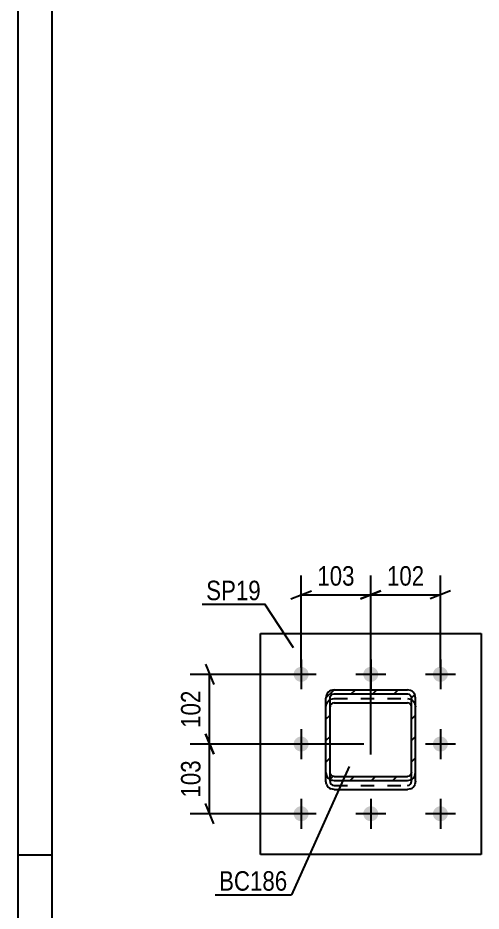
# Model space of a CAD drawing. Header units: millimetres. Extents: x 0 to 841, y 0 to 594.
# Drawn here: x 0 to 68.2, y 140.8 to 272.1 of the extents above; entities that cross this region are included whole.
import ezdxf

# ---------------------------------------------------------------- set-up
doc = ezdxf.new("R2010")
doc.units = ezdxf.units.MM
doc.linetypes.add('DXK_LINE_DOT2', pattern=[3.9198, 1.9599, -1.9599])
doc.linetypes.add('DXK_LINE_DOT3', pattern=[5.9187, 2.979, -0.9799, 0.9799, -0.9799])
doc.styles.add('Arial Narrow', font='ARIALN.TTF', dxfattribs={"height": 0.2})

# ---------------------------------------------------------------- blocks, each defined once
blk = doc.blocks.new('Unknown-318887585-1133 - 12244')
at = {"color": 5, "linetype": 'Continuous'}
for p, q in [((0, 594), (0, 0)), ((5, 589), (5, 5)), ((5, 149), (0, 149))]:
    blk.add_line(p, q, dxfattribs=at)
blk = doc.blocks.new('Part-318887585-11173 - 11157')
at = {"linetype": 'Continuous'}
h = blk.add_hatch(dxfattribs=at)
h.set_pattern_fill('', scale=0.7, style=0, pattern_type=0)
h.set_pattern_definition([(45, (46.5455, 173.3244), (-1.57154, 1.57154), [])])
h.paths.add_polyline_path([(57.35, 173.32), (46.55, 173.32), (46.09, 173.23), (45.7, 172.97), (45.44, 172.57), (45.35, 172.11), (45.35, 161.18), (45.44, 160.71), (45.7, 160.32), (46.09, 160.06), (46.55, 159.96), (57.35, 159.96), (57.8, 160.06), (58.19, 160.32), (58.45, 160.71), (58.55, 161.18), (58.55, 172.11), (58.45, 172.57), (58.19, 172.97), (57.8, 173.23)])
h.paths.add_polyline_path([(57.9, 172.34), (57.95, 172.11), (57.95, 161.18), (57.9, 160.94), (57.77, 160.75), (57.58, 160.62), (57.35, 160.57), (46.55, 160.57), (46.32, 160.62), (46.12, 160.75), (45.99, 160.94), (45.95, 161.18), (45.95, 172.11), (45.99, 172.34), (46.12, 172.54), (46.32, 172.67), (46.55, 172.72), (57.35, 172.72), (57.58, 172.67), (57.77, 172.54)])
at = {"color": 2, "linetype": 'Continuous'}
for p, q in [((45.44, 172.57), (45.35, 172.11)), ((45.35, 161.18), (45.35, 172.11)), ((45.95, 172.11), (45.99, 172.34)), ((45.95, 161.18), (45.95, 172.11)), ((45.99, 172.34), (46.12, 172.54)), ((46.55, 173.32), (46.09, 173.23)), ((46.12, 172.54), (46.32, 172.67)), ((46.32, 172.67), (46.55, 172.72)), ((46.55, 173.32), (57.35, 173.32)), ((46.55, 172.72), (57.35, 172.72)), ((57.8, 173.23), (57.35, 173.32)), ((57.35, 172.72), (57.58, 172.67)), ((57.58, 172.67), (57.77, 172.54)), ((57.77, 172.54), (57.9, 172.34)), ((57.9, 172.34), (57.95, 172.11)), ((57.95, 161.18), (57.95, 172.11)), ((58.55, 172.11), (58.45, 172.57)), ((58.55, 161.18), (58.55, 172.11)), ((45.99, 171.04), (45.95, 170.8)), ((46.12, 171.23), (45.99, 171.04)), ((46.32, 171.36), (46.12, 171.23)), ((46.55, 171.41), (46.32, 171.36)), ((46.55, 171.41), (57.35, 171.41)), ((57.58, 171.36), (57.35, 171.41)), ((57.77, 171.23), (57.58, 171.36)), ((57.9, 171.04), (57.77, 171.23)), ((57.95, 170.8), (57.9, 171.04)), ((45.35, 159.87), (45.35, 161.18)), ((45.35, 161.18), (45.44, 160.71)), ((45.99, 160.94), (45.95, 161.18)), ((46.12, 160.75), (45.99, 160.94)), ((46.32, 160.62), (46.12, 160.75)), ((46.55, 160.57), (46.32, 160.62)), ((46.55, 160.57), (57.35, 160.57)), ((57.58, 160.62), (57.35, 160.57)), ((57.77, 160.75), (57.58, 160.62)), ((57.9, 160.94), (57.77, 160.75)), ((57.95, 161.18), (57.9, 160.94)), ((58.45, 160.71), (58.55, 161.18)), ((58.55, 159.87), (58.55, 161.18)), ((45.44, 159.41), (45.35, 159.87)), ((46.09, 160.06), (46.55, 159.96)), ((46.55, 159.96), (57.35, 159.96)), ((57.35, 159.96), (57.8, 160.06)), ((58.55, 159.87), (58.45, 159.41)), ((46.55, 158.66), (46.09, 158.75)), ((46.55, 158.66), (57.35, 158.66)), ((57.8, 158.75), (57.35, 158.66))]:
    blk.add_line(p, q, dxfattribs=at)
at = {"color": 7, "linetype": 'DXK_LINE_DOT2'}
for p, q in [((45.35, 161.18), (45.35, 172.11)), ((45.95, 159.87), (45.95, 172.11)), ((57.95, 159.87), (57.95, 172.11)), ((58.55, 161.18), (58.55, 172.11)), ((45.35, 170.8), (45.44, 171.27)), ((46.09, 171.93), (46.55, 172.02)), ((46.55, 172.02), (57.35, 172.02)), ((57.35, 172.02), (57.8, 171.93)), ((58.45, 171.27), (58.55, 170.8)), ((45.95, 159.87), (45.99, 159.64)), ((45.99, 159.64), (46.12, 159.44)), ((46.12, 159.44), (46.32, 159.31)), ((46.32, 159.31), (46.55, 159.26)), ((46.55, 159.26), (57.35, 159.26)), ((57.35, 159.26), (57.58, 159.31)), ((57.58, 159.31), (57.77, 159.44)), ((57.77, 159.44), (57.9, 159.64)), ((57.9, 159.64), (57.95, 159.87))]:
    blk.add_line(p, q, dxfattribs=at)
at = {"color": 7, "linetype": 'DXK_LINE_DOT3'}
blk.add_line((51.95, 163.79), (51.95, 166.64), dxfattribs=at)
at = {"color": 2, "linetype": 'Continuous'}
for centre, start, end in [((46.56, 172.12), 112.8504, 157.8474), ((57.34, 172.12), 22.1526, 67.1496), ((46.56, 161.17), 202.1526, 247.1496), ((57.34, 161.17), 292.8504, 337.8474), ((46.56, 159.86), 202.1526, 247.1496), ((57.34, 159.86), 292.8504, 337.8474)]:
    blk.add_arc(centre, 1.21, start, end, dxfattribs=at)
at = {"color": 7, "linetype": 'DXK_LINE_DOT2'}
for centre, start, end in [((46.56, 170.81), 112.8504, 157.8474), ((57.34, 170.81), 22.1526, 67.1496)]:
    blk.add_arc(centre, 1.21, start, end, dxfattribs=at)
blk = doc.blocks.new('Part-318887585-11177 - 11157')
at = {"color": 2, "linetype": 'Continuous'}
for p, q in [((35.7, 149.09), (35.7, 181.59)), ((35.7, 181.59), (68.2, 181.59)), ((68.2, 181.59), (68.2, 149.09)), ((68.2, 149.09), (35.7, 149.09))]:
    blk.add_line(p, q, dxfattribs=at)
blk = doc.blocks.new('Bolt-318887585-11283 - 11157')
at = {"linetype": 'Continuous'}
for points in [[(41.7, 174.49, -1), (41.7, 176.69, -1)], [(51.95, 174.49, -1), (51.95, 176.69, -1)], [(62.2, 174.49, -1), (62.2, 176.69, -1)], [(41.7, 164.24, -1), (41.7, 166.44, -1)], [(62.2, 164.24, -1), (62.2, 166.44, -1)], [(41.7, 153.99, -1), (41.7, 156.19, -1)], [(51.95, 153.99, -1), (51.95, 156.19, -1)], [(62.2, 153.99, -1), (62.2, 156.19, -1)]]:
    blk.add_hatch(color=1, dxfattribs=at).paths.add_polyline_path(points)
at = {"color": 1, "linetype": 'Continuous'}
for p, q in [((41.7, 177.79), (41.7, 173.39)), ((51.95, 177.79), (51.95, 173.39)), ((62.2, 177.79), (62.2, 173.39)), ((43.9, 175.59), (39.5, 175.59)), ((54.15, 175.59), (49.75, 175.59)), ((64.4, 175.59), (60, 175.59)), ((41.7, 167.54), (41.7, 163.14)), ((62.2, 167.54), (62.2, 163.14)), ((43.9, 165.34), (39.5, 165.34)), ((64.4, 165.34), (60, 165.34)), ((41.7, 157.29), (41.7, 152.89)), ((51.95, 157.29), (51.95, 152.89)), ((62.2, 157.29), (62.2, 152.89)), ((43.9, 155.09), (39.5, 155.09)), ((54.15, 155.09), (49.75, 155.09)), ((64.4, 155.09), (60, 155.09))]:
    blk.add_line(p, q, dxfattribs=at)
blk = doc.blocks.new('StraightDimension-318887585-11941 - 11157')
at = {"color": 7, "linetype": 'Continuous'}
for p, q in [((27.63, 177.09), (28.83, 174.09)), ((40.7, 175.59), (25.38, 175.59)), ((28.23, 165.34), (28.23, 175.59)), ((28.83, 163.84), (27.63, 166.84)), ((50.95, 165.34), (25.38, 165.34))]:
    blk.add_line(p, q, dxfattribs=at)
at = {"color": 0}
blk.add_wipeout([(27.48, 173.8), (23.28, 173.8), (23.28, 167.12), (27.48, 167.12)], dxfattribs=at)
at = {"color": 3, "style": 'Arial Narrow'}
blk.add_text('102', height=2.863, rotation=90.0002, dxfattribs=at).set_placement((26.88, 167.72))
blk = doc.blocks.new('StraightDimension-318887585-11942 - 11157')
at = {"color": 7, "linetype": 'Continuous'}
for p, q in [((27.63, 166.84), (28.83, 163.84)), ((50.95, 165.34), (25.38, 165.34)), ((28.23, 155.09), (28.23, 165.34)), ((28.83, 153.59), (27.63, 156.59)), ((40.7, 155.09), (25.38, 155.09))]:
    blk.add_line(p, q, dxfattribs=at)
at = {"color": 0}
blk.add_wipeout([(27.48, 163.55), (23.28, 163.55), (23.28, 156.87), (27.48, 156.87)], dxfattribs=at)
at = {"color": 3, "style": 'Arial Narrow'}
blk.add_text('103', height=2.863, rotation=90.0002, dxfattribs=at).set_placement((26.88, 157.47))
blk = doc.blocks.new('StraightDimension-318887585-11991 - 11157')
at = {"color": 7, "linetype": 'Continuous'}
for p, q in [((51.95, 166.34), (51.95, 190.14)), ((62.2, 176.59), (62.2, 190.14)), ((50.45, 186.69), (53.45, 187.89)), ((63.7, 187.89), (60.7, 186.69)), ((51.95, 187.29), (62.2, 187.29))]:
    blk.add_line(p, q, dxfattribs=at)
at = {"color": 0}
blk.add_wipeout([(60.41, 188.04), (60.41, 192.24), (53.73, 192.24), (53.73, 188.04)], dxfattribs=at)
at = {"color": 3, "style": 'Arial Narrow'}
blk.add_text('102', height=2.863, dxfattribs=at).set_placement((54.33, 188.64))
blk = doc.blocks.new('StraightDimension-318887585-11992 - 11157')
at = {"color": 7, "linetype": 'Continuous'}
for p, q in [((41.7, 176.59), (41.7, 190.14)), ((51.95, 166.34), (51.95, 190.14)), ((40.2, 186.69), (43.2, 187.89)), ((53.45, 187.89), (50.45, 186.69)), ((41.7, 187.29), (51.95, 187.29))]:
    blk.add_line(p, q, dxfattribs=at)
at = {"color": 0}
blk.add_wipeout([(50.16, 188.04), (50.16, 192.24), (43.48, 192.24), (43.48, 188.04)], dxfattribs=at)
at = {"color": 3, "style": 'Arial Narrow'}
blk.add_text('103', height=2.863, dxfattribs=at).set_placement((44.08, 188.64))
blk = doc.blocks.new('Mark-318887585-12017 - 11157')
at = {"color": 0}
blk.add_wipeout([(39.67, 143.78), (39.67, 146.78), (29.62, 146.78), (29.62, 143.78)], dxfattribs=at)
blk.add_wipeout([(39.67, 143.78), (39.67, 146.78), (29.62, 146.78), (29.62, 143.78)], dxfattribs=at)
at = {"color": 30, "linetype": 'Continuous'}
for p in [(48.78, 162.03), (29.02, 143.18)]:
    blk.add_line(p, (40.27, 143.18), dxfattribs=at)
at = {"color": 3, "style": 'Arial Narrow'}
blk.add_text('BC186', height=2.863, dxfattribs=at).set_placement((29.62, 143.78))
blk = doc.blocks.new('Mark-318887585-12020 - 11157')
at = {"color": 0}
blk.add_wipeout([(35.76, 186.5), (35.76, 189.5), (27.72, 189.5), (27.72, 186.5)], dxfattribs=at)
blk.add_wipeout([(35.76, 186.5), (35.76, 189.5), (27.72, 189.5), (27.72, 186.5)], dxfattribs=at)
at = {"color": 30, "linetype": 'Continuous'}
for p in [(27.12, 185.9), (40.56, 179.49)]:
    blk.add_line(p, (36.36, 185.9), dxfattribs=at)
at = {"color": 3, "style": 'Arial Narrow'}
blk.add_text('SP19', height=2.863, dxfattribs=at).set_placement((27.72, 186.5))

msp = doc.modelspace()

# ---------------------------------------------------------------- block references
for name in ['Unknown-318887585-1133 - 12244', 'Part-318887585-11177 - 11157', 'Bolt-318887585-11283 - 11157', 'Part-318887585-11173 - 11157']:
    msp.add_blockref(name, (0, 0))

# ---------------------------------------------------------------- next in the draw order: block references
msp.add_blockref('StraightDimension-318887585-11941 - 11157', (0, 0))

# ---------------------------------------------------------------- next in the draw order: block references
msp.add_blockref('StraightDimension-318887585-11942 - 11157', (0, 0))

# ---------------------------------------------------------------- next in the draw order: block references
for name in ['StraightDimension-318887585-11991 - 11157', 'Mark-318887585-12017 - 11157']:
    msp.add_blockref(name, (0, 0))

# ---------------------------------------------------------------- next in the draw order: block references
msp.add_blockref('StraightDimension-318887585-11992 - 11157', (0, 0))

# ---------------------------------------------------------------- next in the draw order: block references
msp.add_blockref('Mark-318887585-12020 - 11157', (0, 0))

doc.saveas('drawing.dxf')
